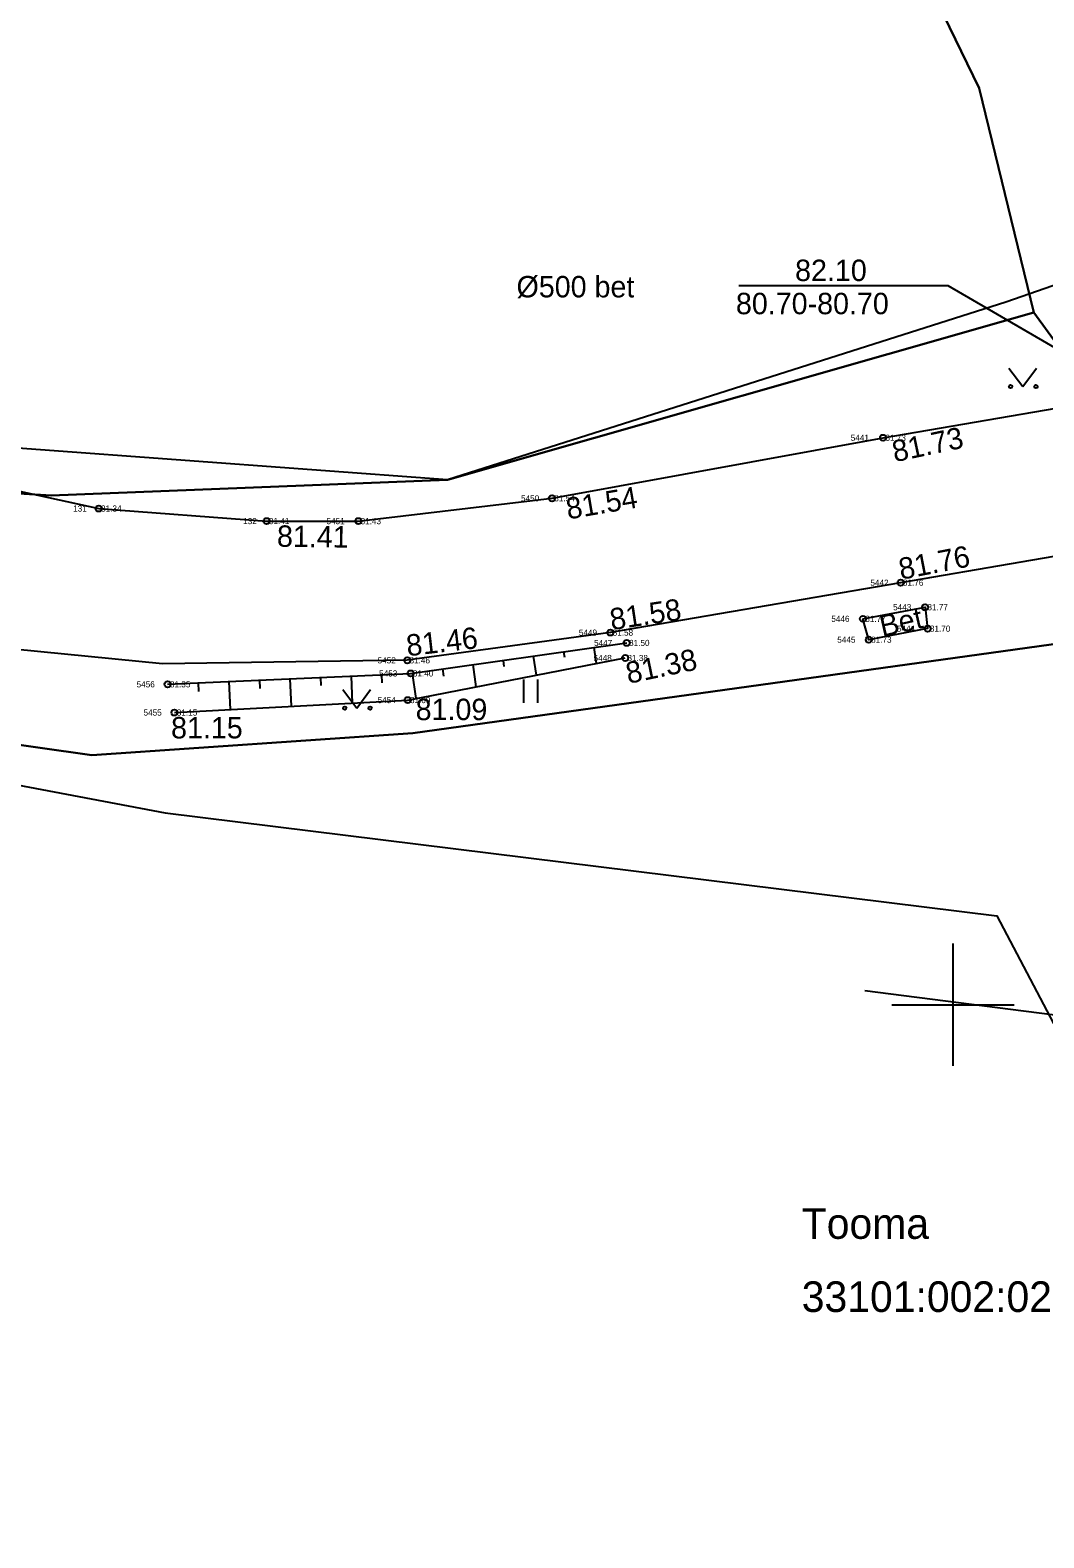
# Model space of a CAD drawing. Extents: x 636192 to 640161, y 6462339 to 6466834.
# Drawn here: x 637419.84 to 637452.97, y 6462932.58 to 6462981.85 of the extents above; entities that cross this region are included whole.
import ezdxf

# ---------------------------------------------------------------- set-up
doc = ezdxf.new("R2010")
doc.units = 0
for name, color, linetype in [('DTRASS', 7, 'Continuous'), ('HALJASTUS', 7, 'Continuous'), ('KORGUS-EH2000', 7, 'Continuous'), ('MOOTKORG-EH2000', 7, 'Continuous'), ('MOOTMPUNKT', 7, 'Continuous'), ('MOOTNR', 7, 'Continuous'), ('MOOTPIIR', 7, 'Continuous'), ('PIIR', 7, 'Continuous'), ('RAJATIS', 7, 'Continuous'), ('RELJEEF', 7, 'Continuous'), ('TEE', 7, 'Continuous'), ('TRUUP', 7, 'Continuous'), ('VORK', 7, 'Continuous')]:
    doc.layers.add(name, color=color, linetype=linetype)

msp = doc.modelspace()

# ---------------------------------------------------------------- linework, layer by layer
at = {"layer": 'DTRASS'}
msp.add_line((637462.208, 6462948.526), (637447.124, 6462950.454), dxfattribs=at)
at = {"layer": 'HALJASTUS'}
for p, q in [((637451.824, 6462970.807), (637452.287, 6462970.201)), ((637452.287, 6462970.201), (637452.733, 6462970.807)), ((637435.969, 6462960.627), (637435.969, 6462959.865)), ((637436.424, 6462960.627), (637436.424, 6462959.865)), ((637430.057, 6462960.302), (637430.521, 6462959.696)), ((637430.521, 6462959.696), (637430.966, 6462960.302))]:
    msp.add_line(p, q, dxfattribs=at)
for centre in [(637451.886, 6462970.201), (637452.715, 6462970.201), (637430.12, 6462959.696), (637430.949, 6462959.696)]:
    msp.add_circle(centre, 0.055, dxfattribs=at)
at = {"layer": 'KORGUS-EH2000'}
for centre in [(637447.719, 6462968.529), (637427.568, 6462965.806), (637448.29, 6462963.793), (637438.804, 6462962.162), (637432.163, 6462961.256), (637439.287, 6462961.333), (637432.179, 6462959.957), (637424.556, 6462959.55)]:
    msp.add_circle(centre, 0.1, dxfattribs=at)
at = {"layer": 'MOOTMPUNKT'}
for centre in [(637447.719, 6462968.529), (637436.896, 6462966.551), (637422.082, 6462966.216), (637427.568, 6462965.806), (637430.564, 6462965.805), (637448.29, 6462963.793), (637449.092, 6462962.992), (637447.06, 6462962.612), (637438.804, 6462962.162), (637447.251, 6462961.931), (637449.172, 6462962.292), (637439.34, 6462961.825), (637432.163, 6462961.256), (637439.287, 6462961.333), (637424.333, 6462960.472), (637432.273, 6462960.828), (637432.179, 6462959.957), (637424.556, 6462959.55)]:
    msp.add_circle(centre, 0.1, dxfattribs=at)
at = {"layer": 'MOOTPIIR'}
for points in [[(637520.895, 6462845.192), (637476.143, 6462965.795), (637460.662, 6462976.069), (637451.732, 6462972.962), (637433.48, 6462967.15), (637415.731, 6462968.463), (637405.35, 6462978.235), (637341.714, 6463067.762), (637330.938, 6463076.516), (637323.231, 6463079.184), (637311.604, 6463078.564), (637198.3, 6463046.914)], [(637180.633, 6463031.119), (637269.82, 6463056.531), (637321.232, 6463069.334), (637329.871, 6463066.192), (637347.85, 6463042.444), (637390.852, 6462980.198), (637402.146, 6462966.409), (637412.322, 6462958.53), (637424.248, 6462956.277), (637451.432, 6462952.903), (637480.919, 6462896.891), (637521.565, 6462792.488)]]:
    msp.add_lwpolyline(points, dxfattribs=at)
at = {"layer": 'PIIR'}
for points in [[(637514.77, 6462809.68), (637486.6, 6462884.52), (637469.54, 6462931.01), (637471.56, 6462932.16), (637468.1, 6462941.54), (637459.88, 6462962.7), (637452.64, 6462972.62), (637450.86, 6462979.95), (637445.61, 6462990.76), (637419.51, 6463054.65), (637409, 6463094.64), (637367.64, 6463207.12), (637370.78, 6463208.12), (637355.07, 6463250.95)], [(637418.57, 6462966.76), (637420.52, 6462966.64), (637433.48, 6462967.15), (637452.64, 6462972.62), (637459.88, 6462962.7), (637432.35, 6462958.88), (637421.85, 6462958.16), (637413.02, 6462959.41)]]:
    msp.add_lwpolyline(points, dxfattribs=at)
for points in [[(637281.38, 6463062.53), (637316.76, 6463071.22), (637326.88, 6463069.62), (637334.95, 6463063.4), (637395.93, 6462974.54), (637404.36, 6462965.84), (637413.02, 6462959.41), (637421.85, 6462958.16), (637432.35, 6462958.88), (637459.88, 6462962.7), (637468.1, 6462941.54), (637471.56, 6462932.16), (637469.54, 6462931.01), (637353.13, 6462864.54), (637265.42, 6462814.4), (637264.22, 6462939.69), (637271.64, 6463060.26)], [(637445.61, 6462990.76), (637450.86, 6462979.95), (637452.64, 6462972.62), (637433.48, 6462967.15), (637420.52, 6462966.64), (637418.57, 6462966.76), (637416.75, 6462967.18), (637414.5, 6462968.32), (637412.19, 6462970.44), (637408, 6462974.62), (637404.3, 6462978.92), (637402.38, 6462982.04), (637365.38, 6463033.57), (637419.51, 6463054.65)]]:
    msp.add_lwpolyline(points, close=True, dxfattribs=at)
at = {"layer": 'RAJATIS'}
msp.add_lwpolyline([(637447.06, 6462962.612), (637449.092, 6462962.992), (637449.172, 6462962.292), (637447.251, 6462961.931)], close=True, dxfattribs=at)
at = {"layer": 'RELJEEF'}
for p, q in [((637437.275, 6462961.534), (637437.3, 6462961.361)), ((637438.266, 6462961.673), (637438.34, 6462961.15)), ((637434.305, 6462961.115), (637434.407, 6462960.388)), ((637435.295, 6462961.254), (637435.324, 6462961.052)), ((637436.285, 6462961.394), (637436.373, 6462960.769)), ((637426.331, 6462960.562), (637426.372, 6462959.647)), ((637427.33, 6462960.606), (637427.342, 6462960.335)), ((637428.329, 6462960.651), (637428.369, 6462959.754)), ((637429.328, 6462960.696), (637429.34, 6462960.429)), ((637430.327, 6462960.741), (637430.366, 6462959.86)), ((637431.326, 6462960.786), (637431.338, 6462960.524)), ((637432.325, 6462960.835), (637432.441, 6462960.008)), ((637433.315, 6462960.975), (637433.348, 6462960.742)), ((637425.332, 6462960.517), (637425.344, 6462960.24))]:
    msp.add_line(p, q, dxfattribs=at)
for points in [[(637424.333, 6462960.472), (637432.273, 6462960.828), (637439.34, 6462961.825)], [(637424.556, 6462959.55), (637432.179, 6462959.957), (637439.287, 6462961.333)]]:
    msp.add_lwpolyline(points, dxfattribs=at)
at = {"layer": 'TEE'}
for points in [[(637417.738, 6462967.163), (637422.082, 6462966.216), (637427.568, 6462965.806), (637430.564, 6462965.805), (637436.896, 6462966.551), (637447.719, 6462968.529), (637454.134, 6462969.623), (637458.773, 6462970.702), (637460.991, 6462972.339), (637462.58, 6462977.228), (637461.92, 6462978.676)], [(637456.152, 6462965.136), (637448.29, 6462963.793), (637438.804, 6462962.162), (637432.163, 6462961.256), (637424.165, 6462961.143), (637418.52, 6462961.693)]]:
    msp.add_lwpolyline(points, dxfattribs=at)
at = {"layer": 'TRUUP'}
msp.add_lwpolyline([(637443.005, 6462973.506), (637449.838, 6462973.509), (637458.702, 6462968.357)], dxfattribs=at)
at = {"layer": 'VORK'}
for p, q in [((637450, 6462952), (637450, 6462948)), ((637448, 6462950), (637452, 6462950))]:
    msp.add_line(p, q, dxfattribs=at)

# ---------------------------------------------------------------- texts
at = {"layer": 'KORGUS-EH2000'}
for s, rotation, p in [(' 81.73', 11.9044, (637447.843, 6462967.674)), (' 81.54', 9.7139, (637437.164, 6462965.814)), (' 81.41', 359.2779, (637427.642, 6462964.971)), (' 81.76', 10.966, (637448.048, 6462963.837)), (' 81.58', 8.5481, (637438.585, 6462962.202)), (' 81.46', 6.5611, (637431.915, 6462961.358)), (' 81.38', 11.7554, (637439.137, 6462960.432))]:
    msp.add_text(s, height=0.7, rotation=rotation, dxfattribs=at).set_placement(p)
for s, p in [(' 81.09', (637432.179, 6462959.302)), (' 81.15', (637424.184, 6462958.704))]:
    msp.add_text(s, height=0.7, dxfattribs=at).set_placement(p)
at = {"layer": 'MOOTKORG-EH2000'}
for s, p in [(' 81.73', (637447.719, 6462968.429)), (' 81.54', (637436.896, 6462966.451)), (' 81.34', (637422.082, 6462966.116)), (' 81.41', (637427.568, 6462965.706)), (' 81.43', (637430.564, 6462965.705)), (' 81.76', (637448.29, 6462963.693)), (' 81.77', (637449.092, 6462962.892)), (' 81.77', (637447.06, 6462962.512)), (' 81.58', (637438.804, 6462962.062)), (' 81.73', (637447.251, 6462961.831)), (' 81.70', (637449.172, 6462962.192)), (' 81.50', (637439.34, 6462961.725)), (' 81.46', (637432.163, 6462961.156)), (' 81.38', (637439.287, 6462961.233)), (' 81.35', (637424.333, 6462960.372)), (' 81.40', (637432.273, 6462960.728)), (' 81.09', (637432.179, 6462959.857)), (' 81.15', (637424.556, 6462959.45))]:
    msp.add_text(s, height=0.2, dxfattribs=at).set_placement(p)
at = {"layer": 'MOOTNR'}
for s, p in [('5441 ', (637446.66, 6462968.429)), ('5450 ', (637435.883, 6462966.451)), ('131 ', (637421.243, 6462966.116)), ('132 ', (637426.8, 6462965.706)), ('5451 ', (637429.525, 6462965.705)), ('5442 ', (637447.302, 6462963.693)), ('5443 ', (637448.044, 6462962.892)), ('5446 ', (637446.025, 6462962.512)), ('5449 ', (637437.773, 6462962.062)), ('5445 ', (637446.219, 6462961.831)), ('5444 ', (637448.169, 6462962.192)), ('5447 ', (637438.27, 6462961.725)), ('5452 ', (637431.195, 6462961.156)), ('5448 ', (637438.254, 6462961.233)), ('5456 ', (637423.318, 6462960.372)), ('5453 ', (637431.245, 6462960.728)), ('5454 ', (637431.196, 6462959.857)), ('5455 ', (637423.544, 6462959.45))]:
    msp.add_text(s, height=0.2, dxfattribs=at).set_placement(p)
at = {"layer": 'PIIR'}
for s, p in [('Tooma', (637445.058, 6462942.351)), ('33101:002:0232', (637445.058, 6462939.962))]:
    msp.add_text(s, height=1, dxfattribs=at).set_placement(p)
at = {"layer": 'RAJATIS'}
msp.add_text('Bet', height=0.7, rotation=12.806, dxfattribs=at).set_placement((637447.692, 6462962.016))
at = {"layer": 'TRUUP'}
for s, p in [('82.10', (637444.841, 6462973.65)), (' %%C500 bet', (637435.476, 6462973.116)), ('80.70-80.70', (637442.907, 6462972.566))]:
    msp.add_text(s, height=0.7, dxfattribs=at).set_placement(p)

doc.saveas('drawing.dxf')
